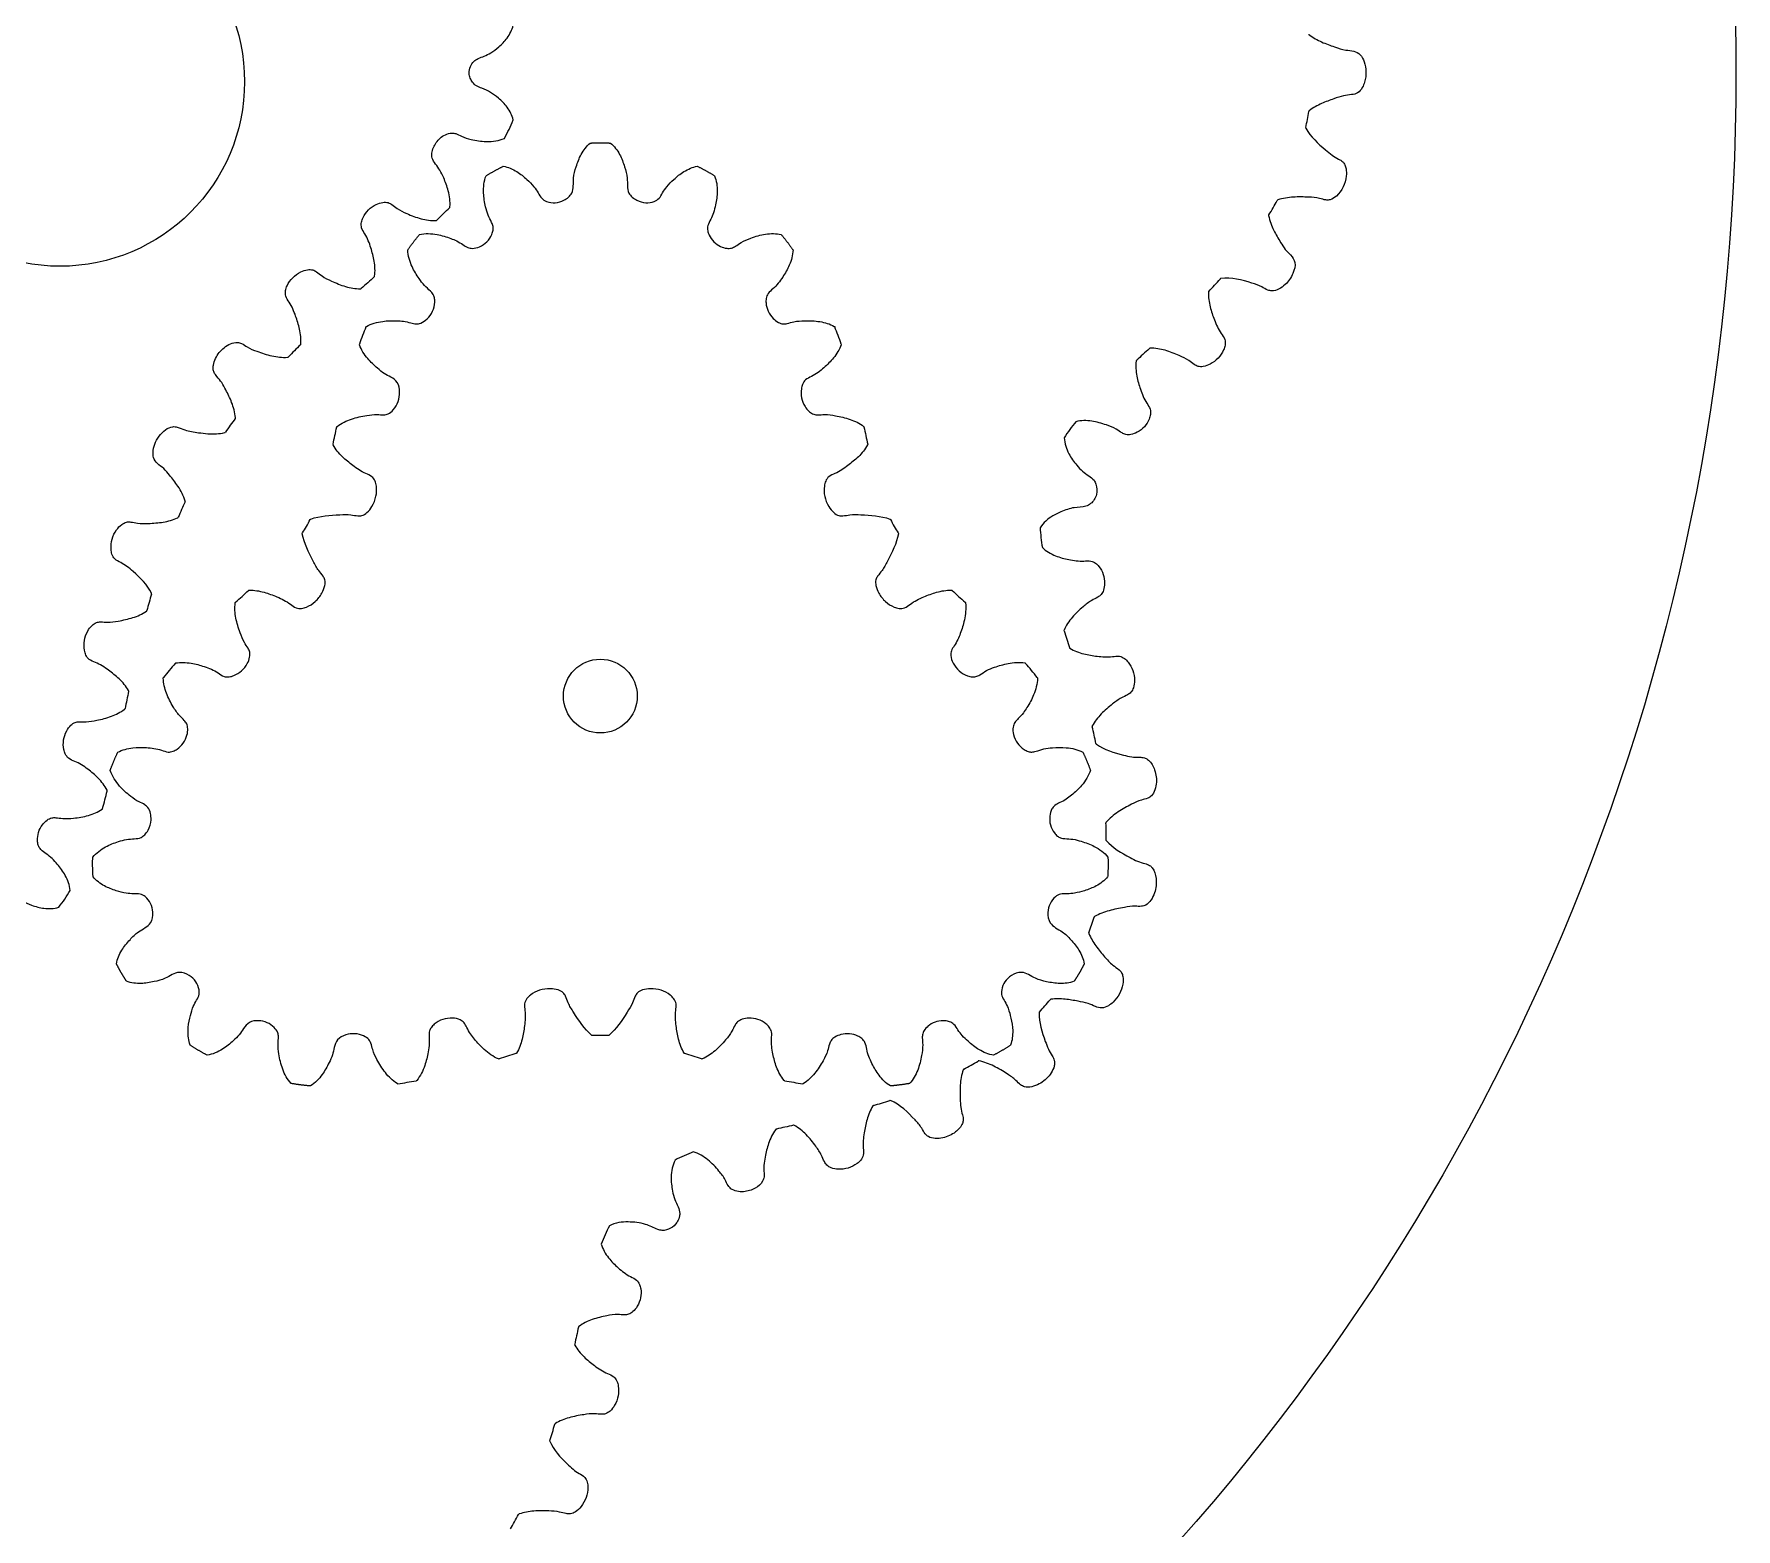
# Model space of a CAD drawing. Header units: inches. Extents: x -3 to 3, y -3 to 3.
# Drawn here: x 0.694 to 3, y -1.973 to 0.052 of the extents above; entities that cross this region are included whole.
import ezdxf

# ---------------------------------------------------------------- set-up
doc = ezdxf.new("R2010")
doc.units = ezdxf.units.IN
doc.header["$LTSCALE"] = 0.03937
doc.header["$MEASUREMENT"] = 0
doc.layers.add('thingiverse', color=18, linetype='Continuous', true_color=0x000000)

msp = doc.modelspace()

# ---------------------------------------------------------------- linework, layer by layer
at = {"layer": 'thingiverse'}
for points in [[(2.4212, 0.0524), (2.4213, 0.0518), (2.4218, 0.0514)], [(2.4218, -0.0515), (2.4213, -0.0519), (2.4212, -0.0525)], [(2.4169, -0.0742), (2.4168, -0.0748), (2.4171, -0.0753)], [(1.2568, -0.1826), (1.2572, -0.1822), (1.2572, -0.1817)], [(2.3791, -0.1724), (2.3786, -0.1726), (2.3783, -0.1731)], [(1.2384, -0.2001), (1.239, -0.2001), (1.2394, -0.1997)], [(2.3669, -0.1927), (2.3666, -0.1932), (2.3667, -0.1937)], [(1.1546, -0.2767), (1.1551, -0.2763), (1.1551, -0.2757)], [(1.1359, -0.2928), (1.1364, -0.2928), (1.1368, -0.2924)], [(2.2855, -0.2964), (2.2851, -0.2968), (2.2851, -0.2973)], [(2.3021, -0.2789), (2.3016, -0.2789), (2.3012, -0.2794)], [(1.1433, -0.3445), (1.1435, -0.344), (1.1439, -0.3437)], [(1.7781, -0.3437), (1.7786, -0.344), (1.7788, -0.3445)], [(1.0546, -0.3686), (1.055, -0.3682), (1.0551, -0.3676)], [(1.1345, -0.3687), (1.1343, -0.3682), (1.1345, -0.3677)], [(1.7875, -0.3677), (1.7877, -0.3682), (1.7875, -0.3687)], [(1.0372, -0.3856), (1.0378, -0.3855), (1.0382, -0.3851)], [(2.1875, -0.3898), (2.1871, -0.3902), (2.1871, -0.3907)], [(2.2061, -0.3734), (2.2056, -0.3734), (2.2052, -0.3738)], [(0.9662, -0.4684), (0.9665, -0.468), (0.9665, -0.4674)], [(1.1038, -0.48), (1.1039, -0.4795), (1.1044, -0.4792)], [(1.8177, -0.4792), (1.8181, -0.4795), (1.8182, -0.48)], [(0.9519, -0.4877), (0.9524, -0.4875), (0.9527, -0.4871)], [(1.0989, -0.5044), (1.0986, -0.5039), (1.0988, -0.5034)], [(1.8233, -0.5034), (1.8234, -0.5039), (1.8231, -0.5044)], [(0.8982, -0.5815), (0.8985, -0.581), (0.8983, -0.5804)], [(0.8881, -0.6032), (0.8886, -0.603), (0.8888, -0.6025)], [(1.0678, -0.6055), (1.0681, -0.605), (1.0686, -0.6048)], [(1.8534, -0.6048), (1.854, -0.605), (1.8543, -0.6055)], [(1.0571, -0.6248), (1.057, -0.6242), (1.0573, -0.6237)], [(1.8648, -0.6237), (1.8651, -0.6242), (1.865, -0.6248)], [(0.8526, -0.7064), (0.8528, -0.7059), (0.8526, -0.7054)], [(0.9843, -0.7016), (0.9848, -0.7012), (0.9853, -0.7012)], [(1.9367, -0.7012), (1.9373, -0.7012), (1.9377, -0.7016)], [(0.8459, -0.7298), (0.8464, -0.7295), (0.8465, -0.7289)], [(0.9662, -0.7185), (0.9663, -0.718), (0.9667, -0.7176)], [(1.9554, -0.7176), (1.9558, -0.718), (1.9559, -0.7185)], [(2.0895, -0.7553), (2.0892, -0.7558), (2.0894, -0.7563)], [(2.0966, -0.779), (2.0968, -0.7795), (2.0973, -0.7798)], [(0.8847, -0.8003), (0.8851, -0.7999), (0.8856, -0.7998)], [(2.0364, -0.7998), (2.037, -0.7999), (2.0373, -0.8003)], [(0.8687, -0.8205), (0.8686, -0.82), (0.869, -0.8196)], [(2.0531, -0.8196), (2.0534, -0.82), (2.0534, -0.8205)], [(0.8217, -0.8382), (0.8218, -0.8377), (0.8215, -0.8372)], [(0.8164, -0.8624), (0.8168, -0.8621), (0.8169, -0.8615)], [(2.1276, -0.8852), (2.1274, -0.8857), (2.1275, -0.8862)], [(2.1326, -0.9088), (2.1327, -0.9093), (2.1332, -0.9097)], [(0.7969, -0.9456), (0.7968, -0.9451), (0.797, -0.9446)], [(0.7927, -0.9734), (0.7928, -0.9728), (0.7926, -0.9723)], [(0.7859, -0.9978), (0.7864, -0.9975), (0.7865, -0.997)], [(2.1465, -1.0157), (2.1461, -1.0161), (2.1461, -1.0167)], [(2.1462, -1.0393), (2.1462, -1.0399), (2.1466, -1.0403)], [(2.1309, -1.1434), (2.1304, -1.1437), (2.1302, -1.1443)], [(2.123, -1.1653), (2.1228, -1.1658), (2.1231, -1.1664)], [(2.0716, -1.2555), (2.071, -1.2556), (2.0706, -1.2561)], [(2.056, -1.2727), (2.0556, -1.2732), (2.0556, -1.2737)], [(1.4505, -1.3048), (1.4499, -1.3048), (1.4495, -1.3044)], [(1.4726, -1.3044), (1.4721, -1.3048), (1.4715, -1.3048)], [(1.3239, -1.3363), (1.3233, -1.3365), (1.3228, -1.3363)], [(1.3474, -1.3284), (1.3471, -1.3288), (1.3466, -1.329)], [(1.5754, -1.329), (1.5749, -1.3288), (1.5746, -1.3284)], [(1.5992, -1.3363), (1.5987, -1.3365), (1.5982, -1.3363)], [(1.9535, -1.3503), (1.9529, -1.3506), (1.9528, -1.3511)], [(1.9742, -1.3389), (1.9736, -1.3388), (1.9731, -1.3391)], [(1.1867, -1.3699), (1.1862, -1.37), (1.1857, -1.3697)], [(1.2121, -1.3654), (1.2118, -1.3658), (1.2112, -1.3659)], [(1.7108, -1.3659), (1.7103, -1.3658), (1.7099, -1.3654)], [(1.7363, -1.3697), (1.7358, -1.37), (1.7353, -1.3699)], [(1.8311, -1.3994), (1.8306, -1.3996), (1.8303, -1.4)], [(1.8543, -1.3926), (1.8538, -1.3924), (1.8532, -1.3925)], [(1.7239, -1.4264), (1.7234, -1.4261), (1.7228, -1.4263)], [(1.6996, -1.4314), (1.699, -1.4315), (1.6987, -1.4319)], [(1.4319, -1.6988), (1.4314, -1.6991), (1.4313, -1.6997)], [(1.4262, -1.723), (1.4261, -1.7235), (1.4264, -1.724)], [(1.4, -1.8304), (1.3995, -1.8307), (1.3994, -1.8312)], [(1.3925, -1.8533), (1.3923, -1.8539), (1.3925, -1.8544)], [(1.3511, -1.9529), (1.3505, -1.9531), (1.3503, -1.9536)]]:
    msp.add_lwpolyline(points, dxfattribs=at)
at = {"layer": 'thingiverse', "color": 1, "true_color": 0xff0000}
msp.add_circle((0, 0), 3, dxfattribs=at)
at = {"layer": 'thingiverse', "color": 18, "true_color": 0x000000}
for centre, radius in [((0.7288, -0.0123), 0.25), ((1.461, -0.8447), 0.05)]:
    msp.add_circle(centre, radius, dxfattribs=at)
at = {"layer": 'thingiverse'}
for centre, radius, start, end in [((2.0894, 0.002), 0.3363, 346.9068, 350.6853), ((1.9659, 0.0542), 0.471, 328.379, 331.1313), ((8.1635, -8.2033), 10.5809, 131.48347, 131.61217), ((1.6724, 0.2855), 0.8453, 316.5012, 318.0697), ((1.7073, -0.5704), 0.6076, 158.1717, 160.5145), ((1.2147, -0.5704), 0.6076, 19.4855, 21.8283), ((1.8955, -1.2208), 1.1972, 134.6139, 135.7308), ((1.5116, -0.8767), 0.6812, 143.1837, 145.1165), ((1.5121, -0.8694), 0.678, 154.8727, 156.8144), ((0.8956, -0.5182), 0.193, 326.8855, 330.0026), ((0.8956, -0.5182), 0.193, 329.9974, 333.1145), ((2.0264, -0.5182), 0.193, 206.8854, 210.0026), ((2.0264, -0.5182), 0.193, 209.9974, 213.1146), ((2.0053, -1.0312), 1.1976, 164.2648, 165.3813), ((1.3467, -1.1951), 0.6076, 139.4855, 141.8283), ((1.5754, -1.1951), 0.6076, 38.1717, 40.5145), ((11.0436, -2.9392), 10.4356, 168.3854, 168.51588), ((1.3058, -1.0834), 0.8451, 11.9213, 13.4899), ((1.6764, -1.0299), 0.47, 358.8521, 1.6098), ((1.8081, -1.0463), 0.3366, 339.2964, 343.0709), ((1.8104, -1.043), 0.3363, 316.9068, 320.6853), ((1.461, -1.4975), 0.193, 89.9974, 93.1146), ((1.461, -1.4975), 0.193, 86.8854, 90.0026), ((1.7296, -0.936), 0.471, 298.379, 301.1313), ((1.1004, -0.7685), 0.6076, 278.1717, 280.5145), ((1.8217, -0.7685), 0.6076, 259.4855, 261.8283), ((1.591, -0.589), 0.8453, 286.5012, 288.0697), ((0.5891, -1.5911), 0.8451, 341.9213, 343.4899), ((0.9368, -1.7301), 0.47, 328.8521, 331.6098)]:
    msp.add_arc(centre, radius, start, end, dxfattribs=at)
for points, knots in [([(1.3429, -0.0641), (1.3414, -0.0579), (1.3359, -0.0468), (1.3211, -0.0319), (1.3064, -0.0226), (1.293, -0.0186), (1.2877, -0.0133), (1.2844, -0.0074), (1.2826, 0.0001), (1.2845, 0.0082), (1.289, 0.0153), (1.2958, 0.0198), (1.3041, 0.0222), (1.3136, 0.0273), (1.3243, 0.0353), (1.3359, 0.0471), (1.3414, 0.058), (1.3429, 0.0642)], [5.4524539, 5.4524539, 5.4524539, 5.4524539, 5.4716768, 5.4888403, 5.5150656, 5.5232751, 5.5303421, 5.5367367, 5.5437722, 5.553049, 5.5612376, 5.5684259, 5.5770921, 5.5870145, 5.6005789, 5.6171433, 5.63641, 5.63641, 5.63641, 5.63641]), ([(2.4218, 0.0514), (2.4269, 0.0474), (2.4381, 0.0411), (2.4551, 0.0354), (2.4694, 0.0301), (2.482, 0.0301), (2.4917, 0.025), (2.4968, 0.0138), (2.4993, 0.0014), (2.4977, -0.011), (2.4938, -0.0207), (2.4881, -0.0281), (2.4782, -0.03), (2.4672, -0.031), (2.4538, -0.0359), (2.4378, -0.0415), (2.4269, -0.0475), (2.4218, -0.0515)], [1.0152601, 1.0152601, 1.0152601, 1.0152601, 1.0346749, 1.0534633, 1.0692218, 1.0800193, 1.0903866, 1.1011949, 1.1149341, 1.1290462, 1.1372007, 1.1469181, 1.155647, 1.1664101, 1.1802956, 1.1979954, 1.2174096, 1.2174096, 1.2174096, 1.2174096]), ([(1.2572, -0.1817), (1.2578, -0.1744), (1.2559, -0.1608), (1.2498, -0.1447), (1.2441, -0.1323), (1.2378, -0.1241), (1.2325, -0.1169), (1.2325, -0.1086), (1.2352, -0.099), (1.2416, -0.0898), (1.2508, -0.0836), (1.2584, -0.0813), (1.2661, -0.0825), (1.2742, -0.0872), (1.2879, -0.0914), (1.3038, -0.0936), (1.3191, -0.0931), (1.3273, -0.0907), (1.3309, -0.089)], [5.2315558, 5.2315558, 5.2315558, 5.2315558, 5.2533535, 5.2720706, 5.2834464, 5.29387, 5.3033448, 5.3096861, 5.3177247, 5.3333854, 5.3420651, 5.3509907, 5.3566132, 5.36502, 5.3788853, 5.3994049, 5.4128899, 5.4247929, 5.4247929, 5.4247929, 5.4247929]), ([(2.4171, -0.0753), (2.4236, -0.0869), (2.4366, -0.0986), (2.4521, -0.1118), (2.4605, -0.1165), (2.467, -0.12), (2.4703, -0.125), (2.4721, -0.1316), (2.4723, -0.1471), (2.4646, -0.1633), (2.4516, -0.1724), (2.4432, -0.1728), (2.4339, -0.1695), (2.419, -0.1684), (2.4001, -0.1681), (2.3859, -0.1701), (2.3791, -0.1724)], [1.2420182, 1.2420182, 1.2420182, 1.2420182, 1.2818128, 1.2932461, 1.3036284, 1.3105246, 1.3153366, 1.3208915, 1.330958, 1.3616902, 1.3714786, 1.3773683, 1.3862153, 1.4007714, 1.4218727, 1.4433138, 1.4433138, 1.4433138, 1.4433138]), ([(1.3295, -0.1268), (1.336, -0.1279), (1.3476, -0.1329), (1.3607, -0.1437), (1.3704, -0.1534), (1.3767, -0.1623), (1.3807, -0.1706), (1.3928, -0.1778), (1.4096, -0.176), (1.4227, -0.1652), (1.4248, -0.1532), (1.424, -0.1411), (1.4284, -0.1266), (1.4343, -0.1099), (1.4423, -0.0996), (1.4474, -0.0954)], [0.8969435, 0.8969435, 0.8969435, 0.8969435, 0.9168482, 0.9340238, 0.9477232, 0.9579386, 0.966729, 0.9747019, 0.9989233, 1.0136071, 1.023475, 1.0342956, 1.0499504, 1.0679765, 1.0879165, 1.0879165, 1.0879165, 1.0879165]), ([(1.4746, -0.0954), (1.4798, -0.0996), (1.4877, -0.1099), (1.4937, -0.1267), (1.4979, -0.1411), (1.4974, -0.1532), (1.4991, -0.1652), (1.5098, -0.1735), (1.522, -0.177), (1.5332, -0.1757), (1.5412, -0.1706), (1.5455, -0.1623), (1.5515, -0.1534), (1.5613, -0.1437), (1.5744, -0.1329), (1.586, -0.1279), (1.5925, -0.1268)], [1.1140808, 1.1140808, 1.1140808, 1.1140808, 1.1340204, 1.152078, 1.1677462, 1.1785442, 1.1884006, 1.2031198, 1.2157568, 1.2273536, 1.235335, 1.2440291, 1.2542363, 1.2679499, 1.2851533, 1.3050572, 1.3050572, 1.3050572, 1.3050572]), ([(1.2159, -0.2193), (1.2237, -0.2175), (1.2385, -0.2181), (1.255, -0.2232), (1.2668, -0.2279), (1.2742, -0.2325), (1.2807, -0.2373), (1.2888, -0.2386), (1.2981, -0.2361), (1.3078, -0.2297), (1.3136, -0.2211), (1.3158, -0.2137), (1.3158, -0.208), (1.3131, -0.2013), (1.3084, -0.193), (1.3048, -0.1795), (1.3017, -0.1616), (1.3032, -0.1471), (1.3061, -0.1398)], [0.6788979, 0.6788979, 0.6788979, 0.6788979, 0.702853, 0.7222512, 0.730985, 0.7407014, 0.7484953, 0.7547957, 0.7647565, 0.7769343, 0.7890816, 0.7951615, 0.7999687, 0.8058637, 0.8167884, 0.8285257, 0.8474682, 0.8712212, 0.8712212, 0.8712212, 0.8712212]), ([(1.6159, -0.1398), (1.6185, -0.1464), (1.6203, -0.1599), (1.6178, -0.1767), (1.6147, -0.1895), (1.6108, -0.1987), (1.6062, -0.2063), (1.6061, -0.214), (1.6089, -0.2217), (1.6143, -0.2296), (1.623, -0.2356), (1.6315, -0.2383), (1.6387, -0.2381), (1.6451, -0.2348), (1.653, -0.2288), (1.6668, -0.2232), (1.6849, -0.2179), (1.6992, -0.2177), (1.7061, -0.2193)], [1.3307795, 1.3307795, 1.3307795, 1.3307795, 1.3521911, 1.3707945, 1.3817902, 1.3914417, 1.400848, 1.4078984, 1.4138822, 1.4250546, 1.4362898, 1.4449928, 1.4516476, 1.4572686, 1.4665003, 1.4810871, 1.5016951, 1.5231051, 1.5231051, 1.5231051, 1.5231051]), ([(1.1551, -0.2757), (1.1561, -0.269), (1.1552, -0.2559), (1.1501, -0.2366), (1.1444, -0.2214), (1.1368, -0.2111), (1.1369, -0.2028), (1.14, -0.1944), (1.1463, -0.1854), (1.1561, -0.1786), (1.1654, -0.1754), (1.1731, -0.1755), (1.1795, -0.1791), (1.187, -0.1855), (1.2004, -0.1919), (1.2178, -0.1986), (1.2316, -0.2006), (1.2384, -0.2001)], [5.0088282, 5.0088282, 5.0088282, 5.0088282, 5.029243, 5.0477448, 5.0684936, 5.0779838, 5.0853606, 5.0920539, 5.1049063, 5.1177911, 5.1273701, 5.1343405, 5.1400186, 5.1491825, 5.163795, 5.1843342, 5.204993, 5.204993, 5.204993, 5.204993]), ([(2.3667, -0.1937), (2.368, -0.2007), (2.3727, -0.2133), (2.3817, -0.2278), (2.3886, -0.2396), (2.3971, -0.2469), (2.4042, -0.2577), (2.3999, -0.2739), (2.3918, -0.2857), (2.3807, -0.2936), (2.3724, -0.2963), (2.3643, -0.2946), (2.356, -0.2889), (2.3354, -0.2822), (2.3163, -0.2772), (2.3021, -0.2789)], [1.4683112, 1.4683112, 1.4683112, 1.4683112, 1.4895371, 1.5081863, 1.5196052, 1.5301451, 1.541755, 1.5569325, 1.5759888, 1.586538, 1.5960657, 1.601919, 1.6108388, 1.625393, 1.6680164, 1.6680164, 1.6680164, 1.6680164]), ([(1.1439, -0.3437), (1.1507, -0.34), (1.1648, -0.3363), (1.1819, -0.3359), (1.1947, -0.3366), (1.2032, -0.3386), (1.211, -0.341), (1.2191, -0.3393), (1.2272, -0.3335), (1.2343, -0.3237), (1.2369, -0.3133), (1.2365, -0.3053), (1.2345, -0.2999), (1.2295, -0.2946), (1.2221, -0.2885), (1.2139, -0.2772), (1.2044, -0.2619), (1.2002, -0.248), (1.1999, -0.2402)], [0.4602932, 0.4602932, 0.4602932, 0.4602932, 0.4836195, 0.5029802, 0.5117341, 0.5218986, 0.5293449, 0.5357683, 0.5460514, 0.5587927, 0.5714371, 0.5776947, 0.5825604, 0.5884357, 0.599404, 0.6111569, 0.6300647, 0.6536443, 0.6536443, 0.6536443, 0.6536443]), ([(1.7221, -0.2402), (1.7219, -0.2473), (1.7182, -0.2603), (1.7081, -0.2778), (1.6982, -0.2907), (1.6881, -0.2982), (1.6854, -0.3056), (1.6853, -0.3139), (1.6878, -0.3237), (1.6942, -0.3326), (1.7014, -0.3383), (1.7084, -0.3408), (1.7156, -0.3398), (1.725, -0.3367), (1.7399, -0.3358), (1.7586, -0.3365), (1.772, -0.3404), (1.7781, -0.3437)], [1.5483588, 1.5483588, 1.5483588, 1.5483588, 1.5696391, 1.588182, 1.6088777, 1.618264, 1.6253935, 1.6315477, 1.643194, 1.6549934, 1.6639963, 1.6707971, 1.6764208, 1.6857116, 1.7003394, 1.7208842, 1.7417113, 1.7417113, 1.7417113, 1.7417113]), ([(1.0551, -0.3676), (1.0556, -0.3609), (1.054, -0.3479), (1.0481, -0.3289), (1.0419, -0.3139), (1.034, -0.3037), (1.034, -0.2954), (1.0371, -0.2867), (1.0436, -0.2773), (1.0536, -0.2701), (1.0632, -0.2667), (1.071, -0.2667), (1.0775, -0.2703), (1.085, -0.2768), (1.0983, -0.2833), (1.1155, -0.2904), (1.129, -0.2929), (1.1359, -0.2928)], [4.7851995, 4.7851995, 4.7851995, 4.7851995, 4.8054899, 4.8239461, 4.844733, 4.8542625, 4.8617128, 4.868588, 4.8819326, 4.895344, 4.905229, 4.9123359, 4.9180287, 4.927229, 4.9418673, 4.9623514, 4.9828392, 4.9828392, 4.9828392, 4.9828392]), ([(2.2851, -0.2973), (2.2848, -0.3041), (2.2868, -0.3169), (2.2932, -0.3357), (2.2998, -0.3506), (2.3079, -0.3606), (2.3081, -0.3691), (2.3051, -0.3778), (2.2988, -0.3874), (2.2887, -0.3949), (2.2792, -0.3985), (2.2713, -0.3986), (2.2648, -0.3951), (2.2572, -0.3887), (2.2438, -0.3824), (2.2266, -0.3755), (2.2129, -0.3732), (2.2061, -0.3734)], [1.6934591, 1.6934591, 1.6934591, 1.6934591, 1.713698, 1.7321466, 1.7529208, 1.762507, 1.7699733, 1.776922, 1.7903952, 1.8038927, 1.8138333, 1.8209617, 1.826645, 1.8358574, 1.8504974, 1.8709803, 1.8914683, 1.8914683, 1.8914683, 1.8914683]), ([(0.9665, -0.4674), (0.9659, -0.4603), (0.9622, -0.4473), (0.9547, -0.432), (0.9483, -0.42), (0.9422, -0.4126), (0.9374, -0.407), (0.936, -0.4013), (0.9365, -0.3948), (0.9402, -0.384), (0.9485, -0.3738), (0.9594, -0.367), (0.968, -0.3648), (0.9759, -0.367), (0.9837, -0.373), (0.9975, -0.3785), (1.0157, -0.3843), (1.03, -0.3862), (1.0372, -0.3856)], [4.5606758, 4.5606758, 4.5606758, 4.5606758, 4.5820315, 4.6007002, 4.6121252, 4.6225186, 4.6294212, 4.6341507, 4.6395041, 4.6490869, 4.6677743, 4.6781653, 4.6875967, 4.6934367, 4.7022878, 4.7168333, 4.7379389, 4.7595837, 4.7595837, 4.7595837, 4.7595837]), ([(1.1044, -0.4792), (1.1102, -0.4748), (1.1234, -0.4687), (1.1421, -0.4645), (1.1569, -0.4627), (1.1666, -0.464), (1.1745, -0.4625), (1.185, -0.4532), (1.1906, -0.4372), (1.1875, -0.4196), (1.1775, -0.4122), (1.1674, -0.408), (1.1571, -0.3988), (1.1445, -0.3872), (1.137, -0.3756), (1.1345, -0.3687)], [0.2386964, 0.2386964, 0.2386964, 0.2386964, 0.260565, 0.2816816, 0.2961962, 0.3051101, 0.3108816, 0.3198148, 0.3458727, 0.3595116, 0.370986, 0.3813982, 0.3927832, 0.4115024, 0.4333646, 0.4333646, 0.4333646, 0.4333646]), ([(1.7875, -0.3687), (1.7852, -0.3752), (1.778, -0.3864), (1.7637, -0.4005), (1.7509, -0.4104), (1.7392, -0.4152), (1.7347, -0.4219), (1.7328, -0.4303), (1.7331, -0.4408), (1.7374, -0.4516), (1.7433, -0.4591), (1.7497, -0.4632), (1.757, -0.4638), (1.7668, -0.4627), (1.7815, -0.4649), (1.7996, -0.469), (1.8122, -0.475), (1.8177, -0.4792)], [1.7686404, 1.7686404, 1.7686404, 1.7686404, 1.7893535, 1.8078933, 1.8286059, 1.8379662, 1.8452157, 1.8516017, 1.8638755, 1.8763356, 1.8857227, 1.8926763, 1.8983514, 1.9075537, 1.9221549, 1.9426931, 1.9633113, 1.9633113, 1.9633113, 1.9633113]), ([(2.1871, -0.3907), (2.1862, -0.3975), (2.1873, -0.4106), (2.1928, -0.4298), (2.1989, -0.4448), (2.2066, -0.4549), (2.207, -0.4629), (2.2043, -0.4712), (2.1988, -0.4802), (2.1897, -0.4872), (2.1808, -0.4906), (2.1734, -0.4908), (2.1668, -0.4877), (2.1589, -0.4818), (2.145, -0.4764), (2.1268, -0.4712), (2.1125, -0.4711), (2.1056, -0.4729)], [1.9175172, 1.9175172, 1.9175172, 1.9175172, 1.937999, 1.9565057, 1.9772034, 1.9865554, 1.9938889, 2.0003676, 2.012695, 2.0250884, 2.0342284, 2.0410514, 2.0466829, 2.0559179, 2.0704963, 2.091089, 2.1125971, 2.1125971, 2.1125971, 2.1125971]), ([(0.8983, -0.5804), (0.8962, -0.5732), (0.8896, -0.5609), (0.8787, -0.5471), (0.8698, -0.5362), (0.8607, -0.5301), (0.8548, -0.5227), (0.8546, -0.5129), (0.8565, -0.503), (0.8626, -0.4921), (0.8709, -0.4837), (0.88, -0.479), (0.8893, -0.4802), (0.9001, -0.4856), (0.9145, -0.4875), (0.9324, -0.4899), (0.9445, -0.4894), (0.9519, -0.4877)], [4.335733, 4.335733, 4.335733, 4.335733, 4.3582228, 4.3771029, 4.3888959, 4.3998796, 4.4098979, 4.4165226, 4.4279633, 4.4405023, 4.4529384, 4.4637832, 4.469833, 4.4806732, 4.4997089, 4.512611, 4.5353662, 4.5353662, 4.5353662, 4.5353662]), ([(1.0686, -0.6048), (1.0812, -0.6004), (1.0998, -0.5994), (1.1212, -0.5983), (1.1311, -0.6007), (1.1388, -0.6004), (1.1458, -0.5957), (1.1527, -0.5869), (1.1577, -0.5744), (1.1582, -0.5624), (1.1561, -0.5531), (1.1514, -0.5463), (1.1393, -0.5421), (1.1259, -0.5329), (1.1105, -0.5203), (1.1021, -0.5104), (1.0989, -0.5044)], [0.011793, 0.011793, 0.011793, 0.011793, 0.0518731, 0.0666865, 0.0762475, 0.0818958, 0.0896868, 0.1006026, 0.1153363, 0.1293628, 0.1362586, 0.1437455, 0.1531087, 0.1738498, 0.1922925, 0.2126057, 0.2126057, 0.2126057, 0.2126057]), ([(1.8231, -0.5044), (1.8199, -0.5104), (1.8115, -0.5203), (1.7961, -0.5329), (1.7828, -0.5421), (1.7706, -0.5463), (1.766, -0.5531), (1.7639, -0.5624), (1.7643, -0.5745), (1.7694, -0.5869), (1.7762, -0.5957), (1.7832, -0.6004), (1.791, -0.6007), (1.8009, -0.5983), (1.8222, -0.5994), (1.8408, -0.6004), (1.8534, -0.6048)], [1.9894037, 1.9894037, 1.9894037, 1.9894037, 2.009716, 2.0281566, 2.0489035, 2.0582882, 2.0657686, 2.0727013, 2.0867014, 2.1014099, 2.112319, 2.1201057, 2.1257681, 2.1353142, 2.1501356, 2.1902115, 2.1902115, 2.1902115, 2.1902115]), ([(2.0896, -0.4947), (2.09, -0.5023), (2.0945, -0.5158), (2.1049, -0.5301), (2.1141, -0.5402), (2.1226, -0.546), (2.1298, -0.551), (2.1341, -0.56), (2.1349, -0.5721), (2.1279, -0.583), (2.1166, -0.5892), (2.1019, -0.5883), (2.087, -0.5941), (2.0705, -0.6017), (2.0614, -0.61), (2.0571, -0.6165)], [2.139599, 2.139599, 2.139599, 2.139599, 2.1623961, 2.1812346, 2.1925994, 2.2029985, 2.2123533, 2.2181933, 2.2325691, 2.2473377, 2.2546739, 2.2708123, 2.2898212, 2.3020462, 2.3256271, 2.3256271, 2.3256271, 2.3256271]), ([(0.8526, -0.7054), (0.847, -0.6937), (0.8347, -0.6818), (0.8198, -0.669), (0.8112, -0.6637), (0.8029, -0.66), (0.7988, -0.6527), (0.7974, -0.6434), (0.7986, -0.6317), (0.8042, -0.6202), (0.8112, -0.6124), (0.8183, -0.6086), (0.8258, -0.6087), (0.8354, -0.6111), (0.8503, -0.6108), (0.8687, -0.6096), (0.882, -0.6061), (0.8881, -0.6032)], [4.111513, 4.111513, 4.111513, 4.111513, 4.1502557, 4.1612851, 4.1709979, 4.1804729, 4.1879608, 4.1949358, 4.2086558, 4.2225666, 4.2327802, 4.2400773, 4.2457806, 4.2550147, 4.2696583, 4.2901522, 4.3104304, 4.3104304, 4.3104304, 4.3104304]), ([(0.9853, -0.7012), (0.9921, -0.701), (1.0049, -0.7033), (1.0235, -0.7103), (1.0381, -0.7173), (1.0478, -0.7257), (1.0561, -0.7263), (1.0651, -0.7235), (1.0754, -0.7171), (1.0836, -0.7065), (1.0878, -0.6962), (1.0884, -0.6878), (1.0848, -0.6809), (1.0778, -0.6735), (1.068, -0.6545), (1.0596, -0.6379), (1.0571, -0.6248)], [6.3940219, 6.3940219, 6.3940219, 6.3940219, 6.4143342, 6.4327748, 6.4535217, 6.4629064, 6.4703868, 6.4773195, 6.4913196, 6.5060281, 6.5169372, 6.5247239, 6.5303863, 6.5399324, 6.5547538, 6.5948297, 6.5948297, 6.5948297, 6.5948297]), ([(1.865, -0.6248), (1.8625, -0.6379), (1.854, -0.6545), (1.8443, -0.6735), (1.8373, -0.6809), (1.8336, -0.6878), (1.8342, -0.6962), (1.8384, -0.7065), (1.8468, -0.7171), (1.8569, -0.7235), (1.866, -0.7263), (1.8742, -0.7257), (1.884, -0.7173), (1.8985, -0.7103), (1.9171, -0.7033), (1.93, -0.701), (1.9367, -0.7012)], [2.2137989, 2.2137989, 2.2137989, 2.2137989, 2.253879, 2.2686924, 2.2782534, 2.2839016, 2.2916927, 2.3026085, 2.3173422, 2.3313687, 2.3382645, 2.3457514, 2.3551146, 2.3758557, 2.3942984, 2.4146115, 2.4146115, 2.4146115, 2.4146115]), ([(2.06, -0.6434), (2.0651, -0.6483), (2.0768, -0.6551), (2.0964, -0.6603), (2.1125, -0.6625), (2.1251, -0.6608), (2.1322, -0.6642), (2.1382, -0.6704), (2.1432, -0.6796), (2.1449, -0.691), (2.1436, -0.7005), (2.1402, -0.7073), (2.1342, -0.7115), (2.1251, -0.7155), (2.1135, -0.7248), (2.1, -0.7375), (2.0921, -0.7489), (2.0895, -0.7553)], [2.3526286, 2.3526286, 2.3526286, 2.3526286, 2.3740281, 2.3925991, 2.413267, 2.4226762, 2.4298531, 2.4361599, 2.4483434, 2.4607375, 2.4701649, 2.4771251, 2.4827862, 2.4919853, 2.5065919, 2.5271236, 2.5477094, 2.5477094, 2.5477094, 2.5477094]), ([(0.8215, -0.8372), (0.8182, -0.8313), (0.8097, -0.8213), (0.7941, -0.8089), (0.7805, -0.8001), (0.7683, -0.7961), (0.7635, -0.7894), (0.7611, -0.7805), (0.761, -0.7692), (0.7652, -0.7575), (0.7711, -0.7492), (0.7776, -0.7447), (0.785, -0.7439), (0.7948, -0.7451), (0.8095, -0.7428), (0.8276, -0.739), (0.8403, -0.7336), (0.8459, -0.7298)], [3.8882554, 3.8882554, 3.8882554, 3.8882554, 3.9086402, 3.9271098, 3.9478885, 3.9573802, 3.9648171, 3.9716304, 3.9848948, 3.9983428, 4.00828, 4.0154527, 4.021142, 4.0303832, 4.0450324, 4.0655041, 4.0858986, 4.0858986, 4.0858986, 4.0858986]), ([(0.8856, -0.7998), (0.8924, -0.7986), (0.9057, -0.7993), (0.925, -0.8046), (0.94, -0.8107), (0.95, -0.8185), (0.958, -0.819), (0.9663, -0.8165), (0.9753, -0.811), (0.9824, -0.8019), (0.986, -0.7929), (0.9864, -0.7854), (0.9832, -0.7787), (0.9773, -0.7708), (0.9719, -0.757), (0.9664, -0.7392), (0.9653, -0.7253), (0.9662, -0.7185)], [6.1732586, 6.1732586, 6.1732586, 6.1732586, 6.1939717, 6.2125115, 6.2332241, 6.2425844, 6.2498338, 6.2562199, 6.2684937, 6.2809537, 6.2903409, 6.2972945, 6.3029696, 6.3121719, 6.3267731, 6.3473113, 6.3679295, 6.3679295, 6.3679295, 6.3679295]), ([(1.9559, -0.7185), (1.9568, -0.7262), (1.9553, -0.7405), (1.9502, -0.7567), (1.9455, -0.7686), (1.941, -0.7761), (1.9363, -0.7827), (1.9355, -0.7912), (1.939, -0.801), (1.9466, -0.811), (1.9563, -0.8169), (1.9644, -0.8189), (1.9703, -0.8186), (1.9768, -0.8152), (1.9845, -0.8096), (1.9976, -0.8047), (2.0147, -0.7995), (2.0289, -0.7985), (2.0364, -0.7998)], [2.4407006, 2.4407006, 2.4407006, 2.4407006, 2.4638179, 2.4831687, 2.491919, 2.501965, 2.509452, 2.5159398, 2.5266375, 2.5400719, 2.5534066, 2.5598854, 2.5648293, 2.5707432, 2.5816938, 2.5934554, 2.6123583, 2.6353701, 2.6353701, 2.6353701, 2.6353701]), ([(2.0973, -0.7798), (2.1031, -0.7834), (2.1154, -0.7879), (2.135, -0.7911), (2.1512, -0.7922), (2.1639, -0.7896), (2.1714, -0.7933), (2.1778, -0.8), (2.1833, -0.8099), (2.1854, -0.8223), (2.1842, -0.8325), (2.1807, -0.8396), (2.1745, -0.8438), (2.1654, -0.8475), (2.1535, -0.8565), (2.1394, -0.8684), (2.1308, -0.8792), (2.1276, -0.8852)], [2.5737558, 2.5737558, 2.5737558, 2.5737558, 2.5941407, 2.6126334, 2.6333989, 2.6429192, 2.6503702, 2.6572549, 2.670626, 2.6841571, 2.6941906, 2.7013971, 2.7070979, 2.7162935, 2.7309307, 2.7514229, 2.7717672, 2.7717672, 2.7717672, 2.7717672]), ([(0.807, -0.9208), (0.8132, -0.9174), (0.8263, -0.9141), (0.8466, -0.9141), (0.8626, -0.9162), (0.8743, -0.9212), (0.882, -0.9199), (0.8893, -0.9157), (0.8964, -0.9087), (0.901, -0.8987), (0.9023, -0.8896), (0.901, -0.8824), (0.8965, -0.8766), (0.8891, -0.87), (0.8809, -0.8575), (0.8722, -0.8411), (0.8688, -0.8275), (0.8687, -0.8205)], [5.952977, 5.952977, 5.952977, 5.952977, 5.9742573, 5.9928002, 6.0134959, 6.0228822, 6.0300117, 6.0361659, 6.0478122, 6.0596116, 6.0686145, 6.0754153, 6.081039, 6.0903298, 6.1049576, 6.1255024, 6.1463295, 6.1463295, 6.1463295, 6.1463295]), ([(2.0534, -0.8205), (2.0532, -0.8283), (2.0494, -0.8423), (2.0412, -0.8573), (2.0342, -0.868), (2.0282, -0.8744), (2.0222, -0.88), (2.0196, -0.8878), (2.0206, -0.8978), (2.0255, -0.9088), (2.0333, -0.9163), (2.0404, -0.9199), (2.0461, -0.9209), (2.0531, -0.9192), (2.0621, -0.9158), (2.076, -0.9144), (2.094, -0.9138), (2.1081, -0.9171), (2.115, -0.9208)], [2.6622987, 2.6622987, 2.6622987, 2.6622987, 2.685625, 2.7049857, 2.7137396, 2.723904, 2.7313504, 2.7377737, 2.7480569, 2.7607982, 2.7734426, 2.7797002, 2.7845658, 2.7904412, 2.8014095, 2.8131624, 2.8320702, 2.8556498, 2.8556498, 2.8556498, 2.8556498]), ([(0.7926, -0.9723), (0.7896, -0.9662), (0.7814, -0.9558), (0.766, -0.943), (0.7525, -0.9341), (0.7404, -0.9301), (0.7356, -0.9235), (0.7331, -0.915), (0.7329, -0.904), (0.7368, -0.8927), (0.7425, -0.8845), (0.7488, -0.8801), (0.7561, -0.8792), (0.766, -0.88), (0.7806, -0.8773), (0.7985, -0.8728), (0.811, -0.8666), (0.8164, -0.8624)], [3.6661049, 3.6661049, 3.6661049, 3.6661049, 3.6866829, 3.7052011, 3.7259246, 3.735315, 3.7426354, 3.7492272, 3.7620307, 3.7749936, 3.7846666, 3.7917166, 3.797407, 3.8065907, 3.821201, 3.8417235, 3.8622705, 3.8622705, 3.8622705, 3.8622705]), ([(2.1332, -0.9097), (2.1439, -0.9177), (2.1609, -0.9226), (2.1807, -0.9273), (2.1904, -0.9276), (2.1978, -0.9276), (2.2058, -0.9321), (2.2129, -0.9435), (2.2155, -0.9584), (2.2131, -0.9714), (2.2091, -0.9794), (2.2021, -0.9838), (2.1923, -0.9856), (2.1789, -0.9921), (2.1623, -1.0013), (2.1511, -1.0102), (2.1465, -1.0157)], [2.7972085, 2.7972085, 2.7972085, 2.7972085, 2.8372329, 2.8486437, 2.8590862, 2.8660006, 2.8707334, 2.8858137, 2.9048725, 2.9154828, 2.9250807, 2.9309424, 2.9398502, 2.9543908, 2.9754461, 2.9969176, 2.9969176, 2.9969176, 2.9969176]), ([(0.7731, -1.063), (0.7778, -1.0571), (0.7891, -1.0486), (0.8055, -1.0425), (0.8186, -1.0386), (0.829, -1.0381), (0.8378, -1.0374), (0.8441, -1.0325), (0.8498, -1.0247), (0.8534, -1.0117), (0.8508, -0.9984), (0.8431, -0.991), (0.8342, -0.9877), (0.8226, -0.9794), (0.8079, -0.9662), (0.7996, -0.9533), (0.7969, -0.9456)], [5.7347909, 5.7347909, 5.7347909, 5.7347909, 5.7573547, 5.7761351, 5.7874998, 5.7979569, 5.8073569, 5.8135165, 5.8211597, 5.836122, 5.8535695, 5.8592031, 5.8676372, 5.8815023, 5.9020139, 5.9266473, 5.9266473, 5.9266473, 5.9266473]), ([(2.1251, -0.945), (2.1228, -0.9527), (2.1149, -0.9652), (2.1022, -0.977), (2.0922, -0.9848), (2.0845, -0.9889), (2.0771, -0.9921), (2.072, -0.9985), (2.0695, -1.0079), (2.0702, -1.0194), (2.0748, -1.0287), (2.08, -1.0344), (2.085, -1.0372), (2.0921, -1.0382), (2.1017, -1.0383), (2.1152, -1.042), (2.1322, -1.0482), (2.144, -1.0567), (2.1489, -1.063)], [2.8809034, 2.8809034, 2.8809034, 2.8809034, 2.9048585, 2.9242567, 2.9329904, 2.9427069, 2.9505008, 2.9568012, 2.966762, 2.9789398, 2.9910871, 2.997167, 3.0019742, 3.0078692, 3.0187939, 3.0305312, 3.0494737, 3.0732267, 3.0732267, 3.0732267, 3.0732267]), ([(0.7426, -1.108), (0.7419, -1.1009), (0.7371, -1.0881), (0.725, -1.0717), (0.7136, -1.0601), (0.7027, -1.0539), (0.699, -1.047), (0.6978, -1.0389), (0.699, -1.029), (0.7041, -1.0194), (0.7105, -1.0127), (0.7171, -1.0093), (0.7244, -1.0093), (0.7341, -1.0112), (0.749, -1.0101), (0.7674, -1.0072), (0.7803, -1.0018), (0.7859, -0.9978)], [3.4463001, 3.4463001, 3.4463001, 3.4463001, 3.4678524, 3.4864565, 3.5070932, 3.5164927, 3.5235514, 3.5296055, 3.541114, 3.5528307, 3.5619061, 3.5687454, 3.5743609, 3.5836289, 3.5982568, 3.6188144, 3.6395406, 3.6395406, 3.6395406, 3.6395406]), ([(2.1466, -1.0403), (2.1553, -1.0504), (2.1706, -1.0591), (2.1886, -1.0686), (2.1979, -1.0714), (2.2051, -1.0733), (2.2117, -1.0799), (2.2154, -1.0932), (2.2138, -1.1088), (2.2078, -1.1211), (2.2016, -1.1278), (2.1935, -1.1301), (2.1837, -1.1289), (2.169, -1.1312), (2.1504, -1.135), (2.137, -1.1398), (2.1309, -1.1434)], [3.0219116, 3.0219116, 3.0219116, 3.0219116, 3.0617921, 3.0732066, 3.0837069, 3.0905608, 3.0953519, 3.1109079, 3.1306888, 3.1416722, 3.1514811, 3.1573952, 3.1662485, 3.1808032, 3.2018645, 3.2232085, 3.2232085, 3.2232085, 3.2232085]), ([(0.8053, -1.2075), (0.8064, -1.2009), (0.8113, -1.1889), (0.8229, -1.1753), (0.8333, -1.1645), (0.844, -1.1589), (0.8535, -1.1514), (0.8554, -1.138), (0.8524, -1.1257), (0.8456, -1.1166), (0.8371, -1.1122), (0.8279, -1.1127), (0.8172, -1.1119), (0.8038, -1.1083), (0.788, -1.1023), (0.7778, -1.0948), (0.7736, -1.0897)], [5.5180922, 5.5180922, 5.5180922, 5.5180922, 5.5380318, 5.5560893, 5.5717576, 5.5825556, 5.5924119, 5.6071311, 5.6197681, 5.6313649, 5.6393463, 5.6480405, 5.6582477, 5.6719613, 5.6891647, 5.7090686, 5.7090686, 5.7090686, 5.7090686]), ([(2.1485, -1.0897), (2.1442, -1.0948), (2.1341, -1.1023), (2.1182, -1.1083), (2.1049, -1.1118), (2.0941, -1.1128), (2.0849, -1.1121), (2.0726, -1.119), (2.0658, -1.1344), (2.0686, -1.1512), (2.078, -1.1591), (2.0888, -1.1644), (2.0992, -1.1754), (2.1107, -1.1889), (2.1156, -1.2009), (2.1167, -1.2075)], [3.098949, 3.098949, 3.098949, 3.098949, 3.1188537, 3.1360293, 3.1497287, 3.1599441, 3.1687345, 3.1767074, 3.2009288, 3.2156126, 3.2254805, 3.2363011, 3.2519559, 3.269982, 3.289922, 3.289922, 3.289922, 3.289922]), ([(0.6159, -1.1951), (0.6208, -1.1904), (0.628, -1.1794), (0.6321, -1.1618), (0.6338, -1.1469), (0.6314, -1.135), (0.6306, -1.124), (0.6366, -1.1142), (0.6455, -1.1087), (0.6549, -1.1082), (0.6632, -1.1108), (0.6698, -1.1169), (0.6786, -1.1231), (0.6913, -1.1287), (0.7078, -1.1334), (0.7206, -1.1328), (0.727, -1.1309)], [3.2346938, 3.2346938, 3.2346938, 3.2346938, 3.2549358, 3.2730546, 3.2886945, 3.2994875, 3.309237, 3.3217749, 3.3313277, 3.3409501, 3.348504, 3.3572155, 3.3674172, 3.3811111, 3.3983871, 3.4186491, 3.4186491, 3.4186491, 3.4186491]), ([(2.1231, -1.1664), (2.1255, -1.1724), (2.1321, -1.1834), (2.1437, -1.197), (2.1538, -1.2085), (2.1627, -1.2143), (2.1677, -1.2193), (2.1698, -1.2263), (2.1694, -1.2362), (2.165, -1.2485), (2.1577, -1.2583), (2.1493, -1.2648), (2.1407, -1.2684), (2.1312, -1.2651), (2.1211, -1.2605), (2.1071, -1.2579), (2.0905, -1.2548), (2.078, -1.2546), (2.0716, -1.2555)], [3.2478289, 3.2478289, 3.2478289, 3.2478289, 3.2672437, 3.286032, 3.3017906, 3.3125881, 3.3177692, 3.3229553, 3.3337637, 3.3475029, 3.361615, 3.3697694, 3.3794868, 3.3882157, 3.3989789, 3.4128643, 3.4305641, 3.4499784, 3.4499784, 3.4499784, 3.4499784]), ([(0.9051, -1.3175), (0.9028, -1.3112), (0.9014, -1.2987), (0.9041, -1.282), (0.9077, -1.2687), (0.9122, -1.2589), (0.9175, -1.2512), (0.9176, -1.2371), (0.9077, -1.2235), (0.8917, -1.2176), (0.8803, -1.2217), (0.8702, -1.2285), (0.8555, -1.2319), (0.838, -1.2352), (0.8252, -1.2334), (0.8189, -1.2311)], [5.3009549, 5.3009549, 5.3009549, 5.3009549, 5.3208596, 5.3380351, 5.3517346, 5.3619499, 5.3707403, 5.3787132, 5.4029347, 5.4176184, 5.4274863, 5.438307, 5.4539618, 5.4719879, 5.4919279, 5.4919279, 5.4919279, 5.4919279]), ([(2.1031, -1.2311), (2.0969, -1.2334), (2.084, -1.2352), (2.0665, -1.232), (2.0518, -1.2284), (2.0417, -1.2218), (2.0304, -1.2175), (2.0141, -1.2238), (2.0045, -1.237), (2.0045, -1.2513), (2.0098, -1.2588), (2.0143, -1.2687), (2.0179, -1.282), (2.0207, -1.2987), (2.0192, -1.3112), (2.017, -1.3175)], [3.3160863, 3.3160863, 3.3160863, 3.3160863, 3.3360259, 3.3540835, 3.3697517, 3.3805497, 3.3904061, 3.4051253, 3.4293591, 3.4373405, 3.4460346, 3.4562418, 3.4699554, 3.4871588, 3.5070627, 3.5070627, 3.5070627, 3.5070627]), ([(1.4495, -1.3044), (1.4393, -1.2957), (1.4292, -1.2801), (1.4176, -1.2621), (1.4147, -1.2524), (1.4106, -1.2458), (1.403, -1.2421), (1.392, -1.2405), (1.3786, -1.2425), (1.368, -1.248), (1.361, -1.2545), (1.3574, -1.262), (1.3598, -1.2746), (1.3586, -1.2907), (1.3554, -1.3103), (1.351, -1.3226), (1.3474, -1.3284)], [4.4158043, 4.4158043, 4.4158043, 4.4158043, 4.4558845, 4.4706979, 4.4802589, 4.4859071, 4.4936982, 4.504614, 4.5193477, 4.5333741, 4.54027, 4.5477569, 4.5571201, 4.5778612, 4.5963039, 4.616617, 4.616617, 4.616617, 4.616617]), ([(1.5746, -1.3284), (1.5711, -1.3226), (1.5666, -1.3103), (1.5634, -1.2907), (1.5622, -1.2746), (1.5646, -1.262), (1.561, -1.2545), (1.554, -1.2481), (1.5434, -1.2424), (1.5301, -1.2406), (1.519, -1.2421), (1.5115, -1.2458), (1.5073, -1.2524), (1.5044, -1.2621), (1.4929, -1.2801), (1.4827, -1.2957), (1.4726, -1.3044)], [4.1914092, 4.1914092, 4.1914092, 4.1914092, 4.2117215, 4.2301621, 4.250909, 4.2602937, 4.2677741, 4.2747068, 4.2887069, 4.3034154, 4.3143245, 4.3221112, 4.3277736, 4.3373197, 4.3521411, 4.392217, 4.392217, 4.392217, 4.392217]), ([(1.042, -1.3696), (1.0368, -1.3641), (1.0298, -1.3509), (1.0254, -1.3319), (1.0237, -1.3171), (1.0251, -1.3075), (1.024, -1.2998), (1.0162, -1.2893), (1.0017, -1.2832), (0.9852, -1.2855), (0.9774, -1.2946), (0.972, -1.3041), (0.9619, -1.3133), (0.9485, -1.3246), (0.9355, -1.3301), (0.928, -1.3312)], [5.0829092, 5.0829092, 5.0829092, 5.0829092, 5.1056125, 5.1267805, 5.1412714, 5.1501504, 5.1558587, 5.164287, 5.1879855, 5.2007456, 5.2121234, 5.222504, 5.2338691, 5.2526323, 5.2752326, 5.2752326, 5.2752326, 5.2752326]), ([(1.3228, -1.3363), (1.3157, -1.3333), (1.3041, -1.3248), (1.2926, -1.3123), (1.2846, -1.3023), (1.2804, -1.2947), (1.277, -1.2872), (1.2701, -1.2823), (1.2599, -1.2804), (1.2473, -1.282), (1.2374, -1.2875), (1.2316, -1.2934), (1.229, -1.2987), (1.2287, -1.306), (1.2296, -1.3156), (1.2274, -1.3293), (1.2233, -1.3467), (1.2171, -1.3595), (1.2121, -1.3654)], [4.6427061, 4.6427061, 4.6427061, 4.6427061, 4.6658234, 4.6851742, 4.6939245, 4.7039705, 4.7114575, 4.7179453, 4.728643, 4.7420774, 4.7554121, 4.7618909, 4.7668347, 4.7727487, 4.7836993, 4.7954608, 4.8143638, 4.8373756, 4.8373756, 4.8373756, 4.8373756]), ([(1.7099, -1.3654), (1.7055, -1.3601), (1.6994, -1.3483), (1.6943, -1.3289), (1.6922, -1.3128), (1.6939, -1.3003), (1.6903, -1.2931), (1.684, -1.2872), (1.6747, -1.2822), (1.6633, -1.2805), (1.6537, -1.2819), (1.647, -1.2854), (1.6428, -1.2914), (1.6389, -1.3005), (1.6297, -1.3121), (1.617, -1.3257), (1.6056, -1.3336), (1.5992, -1.3363)], [3.9706459, 3.9706459, 3.9706459, 3.9706459, 3.991359, 4.0098988, 4.0306114, 4.0399717, 4.0472211, 4.0536072, 4.065881, 4.078341, 4.0877282, 4.0946818, 4.1003569, 4.1095592, 4.1241604, 4.1446986, 4.1653168, 4.1653168, 4.1653168, 4.1653168]), ([(1.994, -1.3312), (1.987, -1.3302), (1.9744, -1.325), (1.9611, -1.3143), (1.9516, -1.3053), (1.9455, -1.2973), (1.9412, -1.2896), (1.9346, -1.2856), (1.9266, -1.2842), (1.917, -1.2849), (1.9075, -1.2895), (1.9009, -1.2955), (1.8975, -1.3018), (1.8971, -1.309), (1.8984, -1.3188), (1.8963, -1.3336), (1.8919, -1.3519), (1.8849, -1.3644), (1.88, -1.3696)], [3.532785, 3.532785, 3.532785, 3.532785, 3.5541966, 3.5728, 3.5837957, 3.5934472, 3.6028535, 3.6099039, 3.6158877, 3.6270601, 3.6382953, 3.6469983, 3.6536531, 3.6592741, 3.6685058, 3.6830926, 3.7037006, 3.7251106, 3.7251106, 3.7251106, 3.7251106]), ([(2.0556, -1.2737), (2.0554, -1.287), (2.0609, -1.3037), (2.0677, -1.3229), (2.0726, -1.3312), (2.0765, -1.3375), (2.0769, -1.3434), (2.0751, -1.35), (2.0693, -1.3604), (2.0587, -1.3695), (2.0461, -1.3744), (2.037, -1.375), (2.0295, -1.3713), (2.0231, -1.3637), (2.0107, -1.3554), (1.9945, -1.3456), (1.9812, -1.3403), (1.9742, -1.3389)], [3.4745869, 3.4745869, 3.4745869, 3.4745869, 3.5143816, 3.5258149, 3.5361971, 3.5430934, 3.5479054, 3.5534602, 3.5635268, 3.5833255, 3.5942589, 3.6040473, 3.609937, 3.6187841, 3.6333402, 3.6544414, 3.6758825, 3.6758825, 3.6758825, 3.6758825]), ([(1.1857, -1.3697), (1.1795, -1.3659), (1.1691, -1.3556), (1.159, -1.3392), (1.1526, -1.3257), (1.1508, -1.316), (1.147, -1.3091), (1.1357, -1.3018), (1.1195, -1.3011), (1.1042, -1.309), (1.1, -1.3204), (1.0985, -1.3313), (1.0923, -1.3436), (1.0842, -1.359), (1.0744, -1.3691), (1.0681, -1.373)], [4.8643054, 4.8643054, 4.8643054, 4.8643054, 4.8863439, 4.907478, 4.9220641, 4.9310176, 4.9367516, 4.9453926, 4.9701692, 4.9832819, 4.9946428, 5.0051387, 5.0165233, 5.0352616, 5.0576556, 5.0576556, 5.0576556, 5.0576556]), ([(1.854, -1.373), (1.8479, -1.3693), (1.8385, -1.3596), (1.8284, -1.3421), (1.8222, -1.3271), (1.8207, -1.3145), (1.8157, -1.3085), (1.8085, -1.3043), (1.7988, -1.3016), (1.7879, -1.3026), (1.7793, -1.306), (1.7737, -1.3108), (1.7709, -1.3176), (1.7689, -1.3273), (1.7622, -1.3406), (1.7523, -1.3564), (1.7422, -1.3661), (1.7363, -1.3697)], [3.7503643, 3.7503643, 3.7503643, 3.7503643, 3.7716446, 3.7901875, 3.8108832, 3.8202695, 3.827399, 3.8335532, 3.8451995, 3.8569989, 3.8660018, 3.8728026, 3.8784263, 3.8877171, 3.9023449, 3.9228897, 3.9437168, 3.9437168, 3.9437168, 3.9437168]), ([(1.9528, -1.3511), (1.9504, -1.3578), (1.9483, -1.3711), (1.9485, -1.3881), (1.9491, -1.4017), (1.9513, -1.411), (1.9533, -1.4183), (1.951, -1.4272), (1.9419, -1.437), (1.9282, -1.4434), (1.915, -1.4446), (1.9064, -1.4428), (1.9002, -1.4373), (1.8959, -1.4282), (1.8814, -1.4121), (1.8673, -1.3982), (1.8543, -1.3926)], [3.7008799, 3.7008799, 3.7008799, 3.7008799, 3.7221059, 3.7407551, 3.7521739, 3.7627139, 3.7695725, 3.7743238, 3.7895013, 3.8085576, 3.8191068, 3.8286344, 3.8344877, 3.8434076, 3.8579617, 3.9005851, 3.9005851, 3.9005851, 3.9005851]), ([(1.8303, -1.4), (1.8267, -1.4057), (1.822, -1.4179), (1.8181, -1.4374), (1.8164, -1.4535), (1.8184, -1.4663), (1.8143, -1.4737), (1.8073, -1.4797), (1.7971, -1.4849), (1.7847, -1.4864), (1.7746, -1.4847), (1.7677, -1.4809), (1.7638, -1.4745), (1.7605, -1.4652), (1.752, -1.453), (1.7405, -1.4385), (1.7299, -1.4296), (1.7239, -1.4264)], [3.9260279, 3.9260279, 3.9260279, 3.9260279, 3.9462668, 3.9647153, 3.9854895, 3.9950758, 4.0025421, 4.0094907, 4.0229639, 4.0364615, 4.0464021, 4.0535304, 4.0592138, 4.0684262, 4.0830661, 4.1035491, 4.1240371, 4.1240371, 4.1240371, 4.1240371]), ([(1.6987, -1.4319), (1.6943, -1.4377), (1.6886, -1.45), (1.6847, -1.4668), (1.6824, -1.4802), (1.6827, -1.4897), (1.6831, -1.4971), (1.6798, -1.5051), (1.6704, -1.5127), (1.6577, -1.5168), (1.646, -1.516), (1.6385, -1.5132), (1.6333, -1.5072), (1.6296, -1.4981), (1.6205, -1.4863), (1.6071, -1.4721), (1.5943, -1.4644), (1.587, -1.4623)], [4.1500873, 4.1500873, 4.1500873, 4.1500873, 4.1717156, 4.1904045, 4.2017945, 4.2122178, 4.2191118, 4.2237291, 4.2376012, 4.2542062, 4.2634337, 4.2721215, 4.2778625, 4.2867385, 4.301234, 4.3223975, 4.3451605, 4.3451605, 4.3451605, 4.3451605]), ([(1.5623, -1.4733), (1.5587, -1.4804), (1.5559, -1.4948), (1.5581, -1.5129), (1.5612, -1.5266), (1.5665, -1.536), (1.5692, -1.5443), (1.5677, -1.5518), (1.5646, -1.5595), (1.5566, -1.5665), (1.5466, -1.5696), (1.535, -1.5664), (1.5209, -1.5584), (1.5022, -1.557), (1.4857, -1.5574), (1.4772, -1.5604), (1.4732, -1.5625)], [4.3721623, 4.3721623, 4.3721623, 4.3721623, 4.3961157, 4.4151297, 4.4268612, 4.4377911, 4.4473591, 4.4526013, 4.4603886, 4.4720813, 4.4839672, 4.4899467, 4.5081198, 4.5319539, 4.5445636, 4.5581985, 4.5581985, 4.5581985, 4.5581985]), ([(1.4623, -1.5871), (1.4642, -1.594), (1.471, -1.6057), (1.4854, -1.6201), (1.4982, -1.63), (1.51, -1.6348), (1.5144, -1.6414), (1.5165, -1.6497), (1.5163, -1.6601), (1.512, -1.6709), (1.5061, -1.6785), (1.4998, -1.6826), (1.4925, -1.6833), (1.4827, -1.6822), (1.468, -1.6845), (1.4499, -1.6887), (1.4374, -1.6947), (1.4319, -1.6988)], [4.5852038, 4.5852038, 4.5852038, 4.5852038, 4.6066032, 4.6251743, 4.6458422, 4.6552514, 4.6624282, 4.6687351, 4.6809185, 4.6933126, 4.70274, 4.7097003, 4.7153614, 4.7245605, 4.7391671, 4.7596987, 4.7802846, 4.7802846, 4.7802846, 4.7802846]), ([(1.4264, -1.724), (1.4296, -1.73), (1.438, -1.74), (1.4534, -1.7526), (1.4669, -1.7617), (1.4791, -1.7658), (1.4838, -1.7727), (1.486, -1.7817), (1.4859, -1.7931), (1.4814, -1.8048), (1.4753, -1.8131), (1.4687, -1.8175), (1.4613, -1.818), (1.4515, -1.8166), (1.4367, -1.8185), (1.4186, -1.8218), (1.4058, -1.8268), (1.4, -1.8304)], [4.8063309, 4.8063309, 4.8063309, 4.8063309, 4.8267158, 4.8452086, 4.865974, 4.8754943, 4.8829454, 4.88983, 4.9032011, 4.9167323, 4.9267657, 4.9339722, 4.9396731, 4.9488687, 4.9635059, 4.983998, 5.0043423, 5.0043423, 5.0043423, 5.0043423]), ([(1.3925, -1.8544), (1.3976, -1.8662), (1.4093, -1.8787), (1.4236, -1.8922), (1.4319, -1.898), (1.44, -1.9021), (1.4437, -1.9097), (1.4445, -1.9192), (1.4425, -1.931), (1.436, -1.9423), (1.4284, -1.9498), (1.4211, -1.9532), (1.4136, -1.9525), (1.4042, -1.9494), (1.3893, -1.9486), (1.3709, -1.9484), (1.3574, -1.9506), (1.3511, -1.9529)], [5.0297819, 5.0297819, 5.0297819, 5.0297819, 5.0684557, 5.0794882, 5.0892123, 5.0987139, 5.1062511, 5.1133357, 5.1273206, 5.1415012, 5.1518836, 5.1592479, 5.1649662, 5.1741871, 5.1888344, 5.209314, 5.2294992, 5.2294992, 5.2294992, 5.2294992])]:
    msp.add_open_spline(points, degree=3, knots=knots, dxfattribs=at)
for points in [[(1.3309, -0.089), (1.3355, -0.081), (1.3396, -0.0727), (1.3429, -0.0641)], [(1.2394, -0.1997), (1.2452, -0.1941), (1.251, -0.1884), (1.2568, -0.1826)], [(2.2052, -0.3738), (2.1993, -0.3791), (2.1934, -0.3845), (2.1875, -0.3898)], [(1.0988, -0.5034), (1.1004, -0.4956), (1.1021, -0.4878), (1.1038, -0.48)], [(1.8182, -0.48), (1.8199, -0.4878), (1.8216, -0.4956), (1.8233, -0.5034)], [(2.1056, -0.4729), (2.0998, -0.4798), (2.0945, -0.4871), (2.0896, -0.4947)], [(2.0571, -0.6165), (2.0574, -0.6255), (2.0584, -0.6345), (2.06, -0.6434)], [(0.9667, -0.7176), (0.9725, -0.7122), (0.9784, -0.7069), (0.9843, -0.7016)], [(1.9377, -0.7016), (1.9436, -0.7069), (1.9495, -0.7122), (1.9554, -0.7176)], [(2.0894, -0.7563), (2.0918, -0.7639), (2.0942, -0.7714), (2.0966, -0.779)], [(0.7865, -0.997), (0.7887, -0.9892), (0.7907, -0.9813), (0.7927, -0.9734)], [(0.727, -1.1309), (0.7328, -1.1237), (0.738, -1.116), (0.7426, -1.108)], [(1.3466, -1.329), (1.339, -1.3314), (1.3315, -1.3339), (1.3239, -1.3363)], [(1.5982, -1.3363), (1.5906, -1.3339), (1.583, -1.3314), (1.5754, -1.329)], [(1.7228, -1.4263), (1.7151, -1.428), (1.7073, -1.4296), (1.6996, -1.4314)], [(1.587, -1.4623), (1.5786, -1.4655), (1.5703, -1.4691), (1.5623, -1.4733)], [(1.4732, -1.5625), (1.469, -1.5704), (1.4654, -1.5787), (1.4623, -1.5871)], [(1.4313, -1.6997), (1.4296, -1.7074), (1.4279, -1.7152), (1.4262, -1.723)]]:
    msp.add_open_spline(points, degree=3, dxfattribs=at)
for points, weights in [([(1.4474, -0.0954), (1.4544, -0.0949), (1.461, -0.0949)], [1, 0.999730826779, 1]), ([(1.461, -0.0949), (1.4676, -0.0949), (1.4746, -0.0954)], [1, 0.999730826779, 1]), ([(1.3061, -0.1398), (1.3175, -0.1327), (1.3295, -0.1268)], [1, 0.999182455461, 1]), ([(1.5925, -0.1268), (1.6046, -0.1327), (1.6159, -0.1398)], [1, 0.999182455461, 1]), ([(1.1999, -0.2402), (1.2075, -0.2294), (1.2159, -0.2193)], [1, 0.999536784384, 1]), ([(1.7061, -0.2193), (1.7146, -0.2294), (1.7221, -0.2402)], [1, 0.999536784384, 1]), ([(0.797, -0.9446), (0.8014, -0.9327), (0.807, -0.9208)], [1, 0.999536784384, 1]), ([(2.115, -0.9208), (2.1206, -0.9327), (2.1251, -0.945)], [1, 0.999536784384, 1]), ([(0.7736, -1.0897), (0.7726, -1.0763), (0.7731, -1.063)], [1, 0.999182455461, 1]), ([(2.1489, -1.063), (2.1494, -1.0763), (2.1485, -1.0897)], [1, 0.999182455461, 1]), ([(0.8117, -1.2195), (0.8084, -1.2138), (0.8053, -1.2075)], [1, 0.999730826779, 1]), ([(0.8189, -1.2311), (0.815, -1.2252), (0.8117, -1.2195)], [1, 0.999730826779, 1]), ([(2.1103, -1.2195), (2.107, -1.2252), (2.1031, -1.2311)], [1, 0.999730826779, 1]), ([(2.1167, -1.2075), (2.1136, -1.2138), (2.1103, -1.2195)], [1, 0.999730826779, 1]), ([(0.928, -1.3312), (0.9162, -1.325), (0.9051, -1.3175)], [1, 0.999182455461, 1]), ([(2.017, -1.3175), (2.0059, -1.325), (1.994, -1.3312)], [1, 0.999182455461, 1]), ([(1.0681, -1.373), (1.055, -1.3718), (1.042, -1.3696)], [1, 0.999536784384, 1]), ([(1.88, -1.3696), (1.8671, -1.3718), (1.854, -1.373)], [1, 0.999536784384, 1])]:
    msp.add_rational_spline(points, weights, degree=2, dxfattribs=at)

doc.saveas('drawing.dxf')
